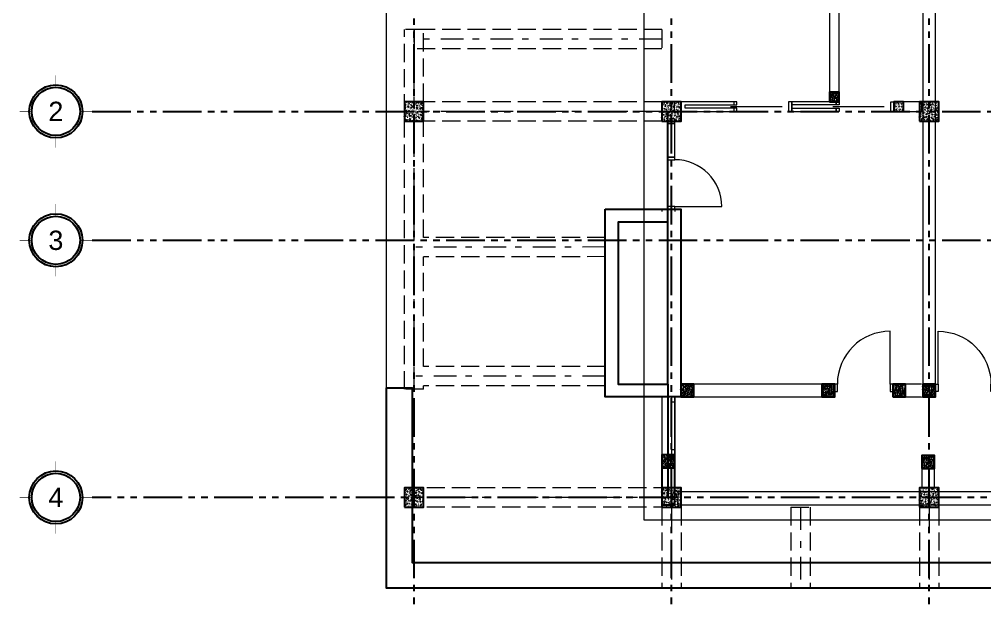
# Model space of a CAD drawing. Header units: metres. Extents: x -6.1 to 26.1, y -10.1 to 14.1.
# Drawn here: x -6.13 to 8.86, y -1.65 to 7.43 of the extents above; entities that cross this region are included whole.
import ezdxf
from ezdxf.enums import TextEntityAlignment as Align

# ---------------------------------------------------------------- set-up
doc = ezdxf.new("R2010")
doc.units = ezdxf.units.M
doc.header["$MEASUREMENT"] = 0
for name, pattern in [('Xref_Arq. PB$0$Línea Oculta', [0.391222, 0.282222, -0.109]), ('Xref_Arq. PB$0$Punto & Raya', [0.670278, 0.352778, -0.176389, 0, -0.141111]), ('Xref_Arq. PB$0$Wipeout_Contour', [1, 0, -1]), ('Xref_Ejes$0$ACAD_ISO05W100', [33, 24, -3, 0, -3, 0, -3])]:
    doc.linetypes.add(name, pattern=pattern)
for name, color, linetype in [('Xref_Arq. PB$0$Acotación - Terreno', 7, 'Continuous'), ('Xref_Arq. PB$0$Estructura - Forjados', 7, 'Continuous'), ('Xref_Arq. PB$0$Estructura - Muros', 7, 'Continuous'), ('Xref_Arq. PB$0$Estructura - Vigas y Pilares', 7, 'Continuous'), ('Xref_Arq. PB$0$Puertas ArchiCAD', 7, 'Continuous'), ('Xref_Arq. PB$0$Ventanas ArchiCAD', 7, 'Continuous'), ('Xref_Castillos PB$0$COLUM. PB', 140, 'Continuous'), ('Xref_Ejes$0$00-EJES', 1, 'Xref_Ejes$0$ACAD_ISO05W100'), ('Xref_Ejes$0$Globo Eje', 1, 'Continuous'), ('Xref_Ejes$0$Texto', 7, 'Continuous')]:
    doc.layers.add(name, color=color, linetype=linetype)
for name, color, linetype, lineweight in [('Xref_Arq. PB$0$Acotación - Terreno _Pluma_Nº__1', 7, 'Continuous', 13), ('Xref_Arq. PB$0$Estructura - Forjados_Pluma_Nº__1', 7, 'Continuous', 13), ('Xref_Arq. PB$0$Estructura - Muros_Pluma_Nº__1', 7, 'Continuous', 13), ('Xref_Arq. PB$0$Estructura - Vigas y Pilares_Pluma_Nº__20', 1, 'Continuous', 0), ('Xref_Arq. PB$0$Estructura - Vigas y Pilares_Pluma_Nº__28', 7, 'Continuous', 18), ('Xref_Arq. PB$0$Puertas ArchiCAD_Pluma_Nº__1', 7, 'Continuous', 13), ('Xref_Arq. PB$0$Puertas ArchiCAD_Pluma_Nº__23', 7, 'Continuous', 18), ('Xref_Arq. PB$0$Ventanas ArchiCAD_Pluma_Nº__1', 7, 'Continuous', 13), ('Xref_Arq. PB$0$Ventanas ArchiCAD_Pluma_Nº__23', 7, 'Continuous', 18)]:
    doc.layers.add(name, color=color, linetype=linetype, lineweight=lineweight)
for name, color, linetype, lineweight, true_color in [('Xref_Arq. PB$0$Acotación - Terreno _Pluma_Nº__3', 7, 'Continuous', 18, 0xff6600), ('Xref_Arq. PB$0$Estructura - Vigas y Pilares_Pluma_Nº__170', 7, 'Continuous', 13, 0x9f9f00), ('Xref_Arq. PB$0$Estructura - Vigas y Pilares_Pluma_Nº__69', 7, 'Continuous', 13, 0x6a6a6a), ('Xref_Arq. PB$0$Estructura - Vigas y Pilares_Pluma_Nº__90', 7, 'Continuous', 13, 0x6a6a6a), ('Xref_Arq. PB$0$Puertas ArchiCAD_Pluma_Nº__3', 7, 'Continuous', 18, 0xff6600), ('Xref_Arq. PB$0$Ventanas ArchiCAD_Pluma_Nº__3', 7, 'Continuous', 18, 0xff6600)]:
    doc.layers.add(name, color=color, linetype=linetype, lineweight=lineweight, true_color=true_color)
doc.styles.add('Xref_Ejes$0$Arial', font='arial.ttf')
pattern_1 = [(50, (-0.025, -0.025), (0.045546, -0.003985), [0.0047625, -0.0523875]), (355, (-0.025, -0.025), (-0.008811, 0.047764), [0.00381, -0.04191]), (100.451, (-0.021204, -0.02533), (0.036735, 0.043779), [0.0040475, -0.0445226]), (46.184, (-0.025, -0.0123), (0.06777, -0.01051), [0.007144, -0.078581]), (96.636, (-0.01935, -0.013176), (0.05935, 0.061857), [0.006071, -0.066784]), (351.184, (-0.025, -0.0123), (0.05935, 0.061857), [0.005715, -0.062865]), (21, (-0.01865, -0.015475), (0.0379036, -0.025566), [0.0047625, -0.0523875]), (326, (-0.01865, -0.015475), (0.01545, 0.046047), [0.00381, -0.04191]), (71.451, (-0.01549, -0.017606), (0.053354, 0.020481), [0.0040475, -0.0445225]), (37.5, (-0.025, -0.025), (0.0007722, 0.0211388), [0, -0.041402, 0, -0.042545, 0, -0.0420688]), (7.5, (-0.025, -0.025), (0.016705, 0.0250451), [0, -0.024257, 0, -0.0404495, 0, -0.0160337]), (327.5, (-0.03916, -0.025), (0.0338976, -0.0014322), [0, -0.015875, 0, -0.04953, 0, -0.0657225]), (317.5, (-0.04551, -0.025), (0.0370323, 0.0063566), [0, -0.0206375, 0, -0.032893, 0, -0.0466725])]

# ---------------------------------------------------------------- blocks, each defined once
blk = doc.blocks.new('*U183')
at = {"layer": 'Xref_Ejes$0$Globo Eje', "ltscale": 0.025, "const_width": 0.00938}
for points in [[(0, 0.5625), (0, 0.375)], [(-0.375, 0), (-0.5625, 0)], [(0.5625, 0), (0.375, 0)], [(0, -0.375), (0, -0.5625)]]:
    blk.add_lwpolyline(points, dxfattribs=at)
at = {"layer": 'Xref_Ejes$0$Globo Eje', "ltscale": 0.025}
for radius in [0.4125, 0.375]:
    blk.add_circle((0, 0), radius, dxfattribs=at)
at = {"layer": 'Xref_Ejes$0$Texto', "color": 7, "ltscale": 0.025, "style": 'Xref_Ejes$0$Arial'}
blk.add_attdef('EJE', text='', height=0.3, dxfattribs=at).set_placement((0, 0), align=Align.MIDDLE_CENTER)
blk = doc.blocks.new('Xref_Ejes')
at = {"layer": 'Xref_Ejes$0$00-EJES', "ltscale": 0.025}
for p, q in [((0, -8.957), (0, 12.987)), ((4, -8.957), (4, 12.987)), ((8, -8.957), (8, 12.987)), ((-5, 6), (24.997, 6)), ((-5, 3.996), (24.997, 3.996)), ((24.997, 0), (-5, 0))]:
    blk.add_line(p, q, dxfattribs=at)
for p, values in [((-5.562, 6), {'EJE': '2'}), ((-5.562, 3.996), {'EJE': '3'}), ((-5.562, 0), {'EJE': '4'})]:
    blk.add_blockref('*U183', p, dxfattribs=at).add_auto_attribs(values)
blk = doc.blocks.new('Xref_Arq. PB$0$Forjado_1', base_point=(9.61, 18.274))
at = {"layer": 'Xref_Arq. PB$0$Estructura - Forjados_Pluma_Nº__1', "linetype": 'Continuous', "flags": 128}
blk.add_lwpolyline([(9.61, 18.274), (9.61, 8.661), (-7.082, 8.661), (-7.082, 18.274)], close=True, dxfattribs=at)
blk = doc.blocks.new('Xref_Arq. PB$0$Forjado_2', base_point=(-11.08, 18.515))
at = {"layer": 'Xref_Arq. PB$0$Estructura - Forjados_Pluma_Nº__1', "linetype": 'Continuous', "flags": 128}
blk.add_lwpolyline([(-11.08, 18.515), (10.736, 18.515), (10.751, 7.604), (-11.08, 7.604)], close=True, dxfattribs=at)
blk = doc.blocks.new('Xref_Arq. PB$0$Ventana 17')
at = {"layer": 'Xref_Arq. PB$0$Ventanas ArchiCAD_Pluma_Nº__1', "linetype": 'Continuous'}
for p, q in [((-0.45, -0.05), (-0.45, 0)), ((0.45, -0.05), (0.45, 0))]:
    blk.add_line(p, q, dxfattribs=at)
at = {"layer": 'Xref_Arq. PB$0$Ventanas ArchiCAD_Pluma_Nº__23', "linetype": 'Continuous'}
for p, q in [((-0.45, 0), (-0.375, 0)), ((-0.375, 0), (-0.375, -0.05)), ((0.375, -0.05), (0.375, 0)), ((0.375, 0), (0.45, 0)), ((-0.375, -0.05), (-0.45, -0.05)), ((0.45, -0.05), (0.375, -0.05))]:
    blk.add_line(p, q, dxfattribs=at)
at = {"layer": 'Xref_Arq. PB$0$Ventanas ArchiCAD_Pluma_Nº__3', "linetype": 'Continuous'}
for p, q in [((-0.45, 0.15), (0.45, 0.15)), ((-0.375, 0), (0.375, 0)), ((-0.45, -0.05), (0.45, -0.05)), ((0.375, -0.05), (-0.375, -0.05))]:
    blk.add_line(p, q, dxfattribs=at)
blk = doc.blocks.new('Xref_Arq. PB$0$Puerta con Tarja Lado 2 17')
at = {"layer": 'Xref_Arq. PB$0$Puertas ArchiCAD_Pluma_Nº__1', "linetype": 'Continuous'}
for p, q in [((-0.685, 0), (-0.722, 0)), ((-0.685, 0), (-0.685, -0.115)), ((0.685, 0), (0.685, -0.115)), ((0.685, 0), (0.722, 0)), ((-0.685, -0.115), (-0.685, -0.2)), ((0.685, -0.115), (0.685, -0.2)), ((-0.685, -0.2), (-0.722, -0.2)), ((0.685, -0.2), (0.722, -0.2))]:
    blk.add_line(p, q, dxfattribs=at)
at = {"layer": 'Xref_Arq. PB$0$Puertas ArchiCAD_Pluma_Nº__23', "linetype": 'Continuous'}
for p, q in [((-0.645, 0), (-0.685, 0)), ((-0.685, 0), (-0.685, -0.115)), ((-0.125, 0), (-0.645, 0)), ((-0.645, 0), (-0.645, -0.115)), ((-0.645, -0.115), (-0.645, 0)), ((-0.125, -0.115), (-0.125, 0)), ((-0.085, 0), (-0.125, 0)), ((-0.125, 0), (-0.125, -0.115)), ((-0.085, -0.115), (-0.085, 0)), ((0.685, 0), (0.645, 0)), ((0.645, 0), (0.645, -0.115)), ((0.685, -0.115), (0.685, 0)), ((-0.685, -0.115), (-0.645, -0.115)), ((-0.645, -0.115), (-0.125, -0.115)), ((-0.125, -0.115), (-0.085, -0.115)), ((0.645, -0.115), (0.685, -0.115))]:
    blk.add_line(p, q, dxfattribs=at)
at = {"layer": 'Xref_Arq. PB$0$Puertas ArchiCAD_Pluma_Nº__3', "linetype": 'Continuous'}
blk.add_line((0.645, 0), (0.645, 0.73), dxfattribs=at)
blk.add_arc((0.645, 0), 0.73, 90, 180, dxfattribs=at)
blk = doc.blocks.new('Xref_Arq. PB$0$Muro_5', base_point=(-6.605, 8.901))
at = {"layer": 'Xref_Arq. PB$0$Estructura - Muros_Pluma_Nº__1', "linetype": 'Continuous'}
for p, q in [((-6.805, 14.863), (-6.805, 14.9)), ((-6.72, 14.863), (-6.805, 14.863)), ((-6.605, 14.863), (-6.72, 14.863)), ((-6.605, 14.863), (-6.605, 14.9)), ((-6.805, 13.493), (-6.805, 13.456)), ((-6.72, 13.493), (-6.805, 13.493)), ((-6.605, 13.493), (-6.72, 13.493)), ((-6.605, 13.493), (-6.605, 13.456)), ((-6.655, 10.576), (-6.805, 10.576)), ((-6.605, 10.576), (-6.655, 10.576)), ((-6.655, 9.676), (-6.805, 9.676)), ((-6.605, 9.676), (-6.655, 9.676))]:
    blk.add_line(p, q, dxfattribs=at)
at = {"layer": 'Xref_Arq. PB$0$Estructura - Muros_Pluma_Nº__1', "linetype": 'Continuous', "flags": 128}
blk.add_lwpolyline([(-6.805, 8.901), (-6.605, 8.901)], dxfattribs=at)
at = {"layer": 'Xref_Arq. PB$0$Puertas ArchiCAD', "linetype": 'Continuous', "rotation": 269.9995986251637}
blk.add_blockref('Xref_Arq. PB$0$Puerta con Tarja Lado 2 17', (-6.605, 14.178), dxfattribs=at)
at = {"layer": 'Xref_Arq. PB$0$Ventanas ArchiCAD', "color": 251, "linetype": 'Continuous', "lineweight": 13, "true_color": 0x6a6a6a, "xscale": -0.9999999999999999, "rotation": 89.99959862516374}
blk.add_blockref('Xref_Arq. PB$0$Ventana 17', (-6.655, 10.126), dxfattribs=at)
blk = doc.blocks.new('Xref_Arq. PB$0$Muro_6', base_point=(-6.56, 8.901))
at = {"color": 254, "linetype": 'Xref_Arq. PB$0$Wipeout_Contour', "lineweight": 0, "ltscale": 50.031113}
blk.add_wipeout([(-0.947, 9.101), (-6.56, 9.101), (-6.56, 8.901), (-0.947, 8.901), (-0.947, 9.051)], dxfattribs=at).dxf.layer = 'Xref_Arq. PB$0$Estructura - Muros'
at = {"layer": 'Xref_Arq. PB$0$Estructura - Muros_Pluma_Nº__1', "linetype": 'Continuous', "flags": 128}
for points in [[(-0.947, 9.101), (-6.56, 9.101)], [(-6.56, 9.101), (-6.56, 8.901)], [(-6.56, 8.901), (-0.947, 8.901)]]:
    blk.add_lwpolyline(points, dxfattribs=at)
blk = doc.blocks.new('Xref_Arq. PB$0$Puerta 17')
at = {"layer": 'Xref_Arq. PB$0$Puertas ArchiCAD_Pluma_Nº__1', "linetype": 'Continuous'}
for p, q in [((-0.45, 0), (-0.487, 0)), ((-0.45, 0), (-0.45, -0.115)), ((0.45, 0), (0.45, -0.115)), ((0.45, 0), (0.487, 0)), ((-0.45, -0.115), (-0.45, -0.2)), ((0.45, -0.115), (0.45, -0.2)), ((-0.45, -0.2), (-0.487, -0.2)), ((0.45, -0.2), (0.487, -0.2))]:
    blk.add_line(p, q, dxfattribs=at)
at = {"layer": 'Xref_Arq. PB$0$Puertas ArchiCAD_Pluma_Nº__23', "linetype": 'Continuous'}
for p, q in [((-0.41, 0), (-0.45, 0)), ((-0.45, 0), (-0.45, -0.115)), ((-0.41, -0.115), (-0.41, 0)), ((0.45, 0), (0.41, 0)), ((0.41, 0), (0.41, -0.115)), ((0.45, -0.115), (0.45, 0)), ((-0.45, -0.115), (-0.41, -0.115)), ((0.41, -0.115), (0.45, -0.115))]:
    blk.add_line(p, q, dxfattribs=at)
at = {"layer": 'Xref_Arq. PB$0$Puertas ArchiCAD_Pluma_Nº__3', "linetype": 'Continuous'}
blk.add_line((0.41, 0), (0.41, 0.82), dxfattribs=at)
blk.add_arc((0.41, 0), 0.82, 90, 180, dxfattribs=at)
blk = doc.blocks.new('Xref_Arq. PB$0$Muro_19', base_point=(-6.511, 10.576))
at = {"color": 254, "linetype": 'Xref_Arq. PB$0$Wipeout_Contour', "lineweight": 0, "ltscale": 59.592218}
blk.add_wipeout([(-4.135, 10.776), (-6.511, 10.776), (-6.511, 10.576), (-4.135, 10.576), (-4.135, 10.661)], dxfattribs=at).dxf.layer = 'Xref_Arq. PB$0$Estructura - Muros'
at = {"color": 254, "linetype": 'Xref_Arq. PB$0$Wipeout_Contour', "lineweight": 0, "ltscale": 55.365533}
blk.add_wipeout([(-3.22, 10.576), (-2.755, 10.576), (-2.755, 10.776), (-3.22, 10.776), (-3.22, 10.661)], dxfattribs=at).dxf.layer = 'Xref_Arq. PB$0$Estructura - Muros'
at = {"color": 254, "linetype": 'Xref_Arq. PB$0$Wipeout_Contour', "lineweight": 0, "ltscale": 66.56985}
blk.add_wipeout([(-1.672, 10.576), (4.352, 10.576), (4.352, 10.661), (4.352, 10.776), (-1.672, 10.776), (-1.672, 10.661)], dxfattribs=at).dxf.layer = 'Xref_Arq. PB$0$Estructura - Muros'
at = {"color": 254, "linetype": 'Xref_Arq. PB$0$Wipeout_Contour', "lineweight": 0, "ltscale": 72.299624}
blk.add_wipeout([(5.252, 10.576), (6.015, 10.576), (6.015, 10.661), (6.015, 10.776), (5.252, 10.776), (5.252, 10.661)], dxfattribs=at).dxf.layer = 'Xref_Arq. PB$0$Estructura - Muros'
at = {"color": 254, "linetype": 'Xref_Arq. PB$0$Wipeout_Contour', "lineweight": 0, "ltscale": 65.093512}
blk.add_wipeout([(6.915, 10.576), (8.045, 10.576), (8.045, 10.776), (6.915, 10.776), (6.915, 10.661)], dxfattribs=at).dxf.layer = 'Xref_Arq. PB$0$Estructura - Muros'
at = {"layer": 'Xref_Arq. PB$0$Estructura - Muros_Pluma_Nº__1', "linetype": 'Continuous'}
for p, q in [((-4.135, 10.776), (-4.172, 10.776)), ((-3.22, 10.776), (-3.183, 10.776)), ((-1.672, 10.776), (-1.635, 10.776)), ((4.352, 10.776), (4.315, 10.776)), ((4.352, 10.776), (4.352, 10.661)), ((4.352, 10.661), (4.352, 10.576)), ((5.252, 10.776), (5.289, 10.776)), ((5.252, 10.776), (5.252, 10.661)), ((5.252, 10.661), (5.252, 10.576)), ((6.015, 10.776), (5.978, 10.776)), ((6.015, 10.776), (6.015, 10.661)), ((6.015, 10.661), (6.015, 10.576)), ((6.915, 10.776), (6.952, 10.776)), ((6.915, 10.776), (6.915, 10.661)), ((6.915, 10.661), (6.915, 10.576)), ((-4.135, 10.576), (-4.172, 10.576)), ((-3.22, 10.576), (-3.183, 10.576)), ((-1.672, 10.576), (-1.635, 10.576)), ((4.352, 10.576), (4.315, 10.576)), ((5.252, 10.576), (5.289, 10.576)), ((6.015, 10.576), (5.978, 10.576)), ((6.915, 10.576), (6.952, 10.576))]:
    blk.add_line(p, q, dxfattribs=at)
at = {"layer": 'Xref_Arq. PB$0$Estructura - Muros_Pluma_Nº__1', "linetype": 'Continuous', "flags": 128}
for points in [[(-4.135, 10.776), (-6.511, 10.776)], [(-2.755, 10.776), (-3.22, 10.776)], [(1.252, 10.776), (-1.672, 10.776)], [(4.352, 10.776), (1.452, 10.776)], [(6.015, 10.776), (5.452, 10.776)], [(8.045, 10.776), (6.915, 10.776)], [(8.045, 10.576), (8.045, 10.776)], [(-6.511, 10.576), (-4.135, 10.576)], [(-3.22, 10.576), (-2.755, 10.576)], [(-1.655, 10.576), (4.352, 10.576)], [(5.252, 10.576), (6.015, 10.576)], [(6.915, 10.576), (8.045, 10.576)]]:
    blk.add_lwpolyline(points, dxfattribs=at)
at = {"layer": 'Xref_Arq. PB$0$Puertas ArchiCAD', "linetype": 'Continuous'}
for p in [(-3.67, 10.776), (4.802, 10.776)]:
    blk.add_blockref('Xref_Arq. PB$0$Puerta 17', p, dxfattribs=at)
at = {"layer": 'Xref_Arq. PB$0$Puertas ArchiCAD', "linetype": 'Continuous', "xscale": -1}
for p in [(-2.105, 10.776), (6.465, 10.776)]:
    blk.add_blockref('Xref_Arq. PB$0$Puerta 17', p, dxfattribs=at)
blk = doc.blocks.new('Xref_Arq. PB$0$Muro_20', base_point=(-2.77, 17.922))
at = {"color": 254, "linetype": 'Xref_Arq. PB$0$Wipeout_Contour', "lineweight": 0, "ltscale": 58.19493}
blk.add_wipeout([(-2.77, 17.922), (-2.77, 10.576), (-2.57, 10.576), (-2.57, 17.922)], dxfattribs=at).dxf.layer = 'Xref_Arq. PB$0$Estructura - Muros'
at = {"color": 254, "linetype": 'Xref_Arq. PB$0$Wipeout_Contour', "lineweight": 0, "ltscale": 39.210904}
blk.add_wipeout([(-2.77, 9.162), (-2.57, 9.162), (-2.57, 9.665), (-2.77, 9.665)], dxfattribs=at).dxf.layer = 'Xref_Arq. PB$0$Estructura - Muros'
at = {"layer": 'Xref_Arq. PB$0$Estructura - Muros_Pluma_Nº__1', "linetype": 'Continuous'}
for p, q in [((-2.555, 10.576), (-2.755, 10.576)), ((-2.57, 9.665), (-2.77, 9.665))]:
    blk.add_line(p, q, dxfattribs=at)
at = {"layer": 'Xref_Arq. PB$0$Estructura - Muros_Pluma_Nº__1', "linetype": 'Continuous', "flags": 128}
for points in [[(-2.755, 17.922), (-2.755, 15.162)], [(-2.555, 15.162), (-2.555, 17.922)], [(-2.755, 15.162), (-2.755, 10.576)], [(-2.555, 10.576), (-2.555, 15.162)], [(-2.77, 9.665), (-2.77, 9.162)], [(-2.57, 9.162), (-2.57, 9.665)], [(-2.77, 9.162), (-2.57, 9.162)]]:
    blk.add_lwpolyline(points, dxfattribs=at)
blk = doc.blocks.new('Xref_Arq. PB$0$Puerta Corredera Empotrada 17')
at = {"layer": 'Xref_Arq. PB$0$Puertas ArchiCAD_Pluma_Nº__1', "linetype": 'Continuous'}
for p, q in [((-0.45, -0.15), (-0.45, 0)), ((0.45, -0.05), (0.45, 0)), ((0.45, -0.15), (0.45, -0.1))]:
    blk.add_line(p, q, dxfattribs=at)
at = {"layer": 'Xref_Arq. PB$0$Puertas ArchiCAD_Pluma_Nº__23', "linetype": 'Continuous'}
for p, q in [((-0.4, 0), (-0.45, 0)), ((-0.45, 0), (-0.45, -0.15)), ((-0.4, -0.15), (-0.4, 0)), ((0.45, 0), (0.4, 0)), ((0.4, 0), (0.4, -0.05)), ((0.45, -0.05), (0.45, 0)), ((0.4, -0.05), (0.45, -0.05)), ((0.45, -0.1), (0.4, -0.1)), ((0.4, -0.1), (0.4, -0.15)), ((0.45, -0.15), (0.45, -0.1)), ((-0.45, -0.15), (-0.4, -0.15)), ((0.4, -0.15), (0.45, -0.15))]:
    blk.add_line(p, q, dxfattribs=at)
at = {"layer": 'Xref_Arq. PB$0$Puertas ArchiCAD_Pluma_Nº__3', "linetype": 'Continuous'}
blk.add_line((0.5, -0.075), (-0.3, -0.075), dxfattribs=at)
blk = doc.blocks.new('Xref_Arq. PB$0$Puerta Corredera Empotrada 17_2')
at = {"layer": 'Xref_Arq. PB$0$Puertas ArchiCAD_Pluma_Nº__1', "linetype": 'Continuous'}
for p, q in [((-0.45, 0), (-0.45, -0.15)), ((0.45, 0), (0.45, -0.05)), ((0.45, -0.1), (0.45, -0.15))]:
    blk.add_line(p, q, dxfattribs=at)
at = {"layer": 'Xref_Arq. PB$0$Puertas ArchiCAD_Pluma_Nº__23', "linetype": 'Continuous'}
for p, q in [((-0.4, 0), (-0.45, 0)), ((-0.45, 0), (-0.45, -0.15)), ((-0.4, -0.15), (-0.4, 0)), ((0.45, 0), (0.4, 0)), ((0.4, 0), (0.4, -0.05)), ((0.45, -0.05), (0.45, 0)), ((0.4, -0.05), (0.45, -0.05)), ((0.45, -0.1), (0.4, -0.1)), ((0.4, -0.1), (0.4, -0.15)), ((0.45, -0.15), (0.45, -0.1)), ((-0.45, -0.15), (-0.4, -0.15)), ((0.4, -0.15), (0.45, -0.15))]:
    blk.add_line(p, q, dxfattribs=at)
at = {"layer": 'Xref_Arq. PB$0$Puertas ArchiCAD_Pluma_Nº__3', "linetype": 'Continuous'}
blk.add_line((0.5, -0.075), (-0.3, -0.075), dxfattribs=at)
blk = doc.blocks.new('Xref_Arq. PB$0$Muro_29', base_point=(-2.77, 15.163))
at = {"color": 254, "linetype": 'Xref_Arq. PB$0$Wipeout_Contour', "lineweight": 0, "ltscale": 130.470482}
blk.add_wipeout([(-6.616, 15.163), (-6.616, 15.013), (-5.689, 15.013), (-5.689, 15.063), (-6.444, 15.063), (-6.444, 15.113), (-5.689, 15.113), (-5.689, 15.163)], dxfattribs=at).dxf.layer = 'Xref_Arq. PB$0$Acotación - Terreno'
at = {"color": 254, "linetype": 'Xref_Arq. PB$0$Wipeout_Contour', "lineweight": 0, "ltscale": 61.568472}
blk.add_wipeout([(-3.201, 15.163), (-3.201, 15.013), (-2.77, 15.013), (-2.77, 15.163)], dxfattribs=at).dxf.layer = 'Xref_Arq. PB$0$Acotación - Terreno'
at = {"color": 254, "linetype": 'Xref_Arq. PB$0$Wipeout_Contour', "lineweight": 0, "ltscale": 62.784777}
blk.add_wipeout([(-4.789, 15.063), (-4.789, 15.013), (-4.101, 15.013), (-4.101, 15.063)], dxfattribs=at).dxf.layer = 'Xref_Arq. PB$0$Acotación - Terreno'
at = {"layer": 'Xref_Arq. PB$0$Acotación - Terreno _Pluma_Nº__1', "linetype": 'Continuous'}
for p, q in [((-5.689, 15.163), (-5.689, 15.113)), ((-3.201, 15.163), (-3.201, 15.013)), ((-5.689, 15.063), (-5.689, 15.013))]:
    blk.add_line(p, q, dxfattribs=at)
at = {"layer": 'Xref_Arq. PB$0$Acotación - Terreno _Pluma_Nº__1', "linetype": 'Continuous', "flags": 128}
for points in [[(-5.689, 15.163), (-6.616, 15.163)], [(-6.616, 15.163), (-6.616, 15.013)], [(-2.77, 15.163), (-3.201, 15.163)], [(-2.77, 15.013), (-2.77, 15.163)], [(-6.616, 15.013), (-5.689, 15.013)], [(-4.789, 15.013), (-4.101, 15.013)], [(-3.201, 15.013), (-2.77, 15.013)]]:
    blk.add_lwpolyline(points, dxfattribs=at)
at = {"layer": 'Xref_Arq. PB$0$Acotación - Terreno _Pluma_Nº__3', "linetype": 'Continuous'}
for p, q in [((-6.444, 15.113), (-5.689, 15.113)), ((-6.444, 15.063), (-6.444, 15.113)), ((-5.689, 15.063), (-6.444, 15.063))]:
    blk.add_line(p, q, dxfattribs=at)
at = {"color": 254, "linetype": 'Xref_Arq. PB$0$Wipeout_Contour', "lineweight": 0, "ltscale": 63.168053}
blk.add_wipeout([(-4.789, 15.163), (-4.789, 15.113), (-4.101, 15.113), (-4.101, 15.163)], dxfattribs=at).dxf.layer = 'Xref_Arq. PB$0$Acotación - Terreno'
at = {"layer": 'Xref_Arq. PB$0$Acotación - Terreno _Pluma_Nº__1', "linetype": 'Continuous'}
for p, q in [((-4.789, 15.163), (-4.789, 15.113)), ((-4.101, 15.163), (-4.101, 15.113)), ((-4.789, 15.063), (-4.789, 15.013)), ((-4.101, 15.063), (-4.101, 15.013))]:
    blk.add_line(p, q, dxfattribs=at)
at = {"layer": 'Xref_Arq. PB$0$Acotación - Terreno _Pluma_Nº__1', "linetype": 'Continuous', "flags": 128}
blk.add_lwpolyline([(-4.203, 15.163), (-4.789, 15.163)], dxfattribs=at)
at = {"layer": 'Xref_Arq. PB$0$Acotación - Terreno _Pluma_Nº__3', "linetype": 'Continuous'}
for p, q in [((-4.101, 15.113), (-4.789, 15.113)), ((-4.789, 15.063), (-4.101, 15.063))]:
    blk.add_line(p, q, dxfattribs=at)
at = {"layer": 'Xref_Arq. PB$0$Puertas ArchiCAD', "linetype": 'Continuous', "rotation": 179.9963928529056}
blk.add_blockref('Xref_Arq. PB$0$Puerta Corredera Empotrada 17', (-5.239, 15.013), dxfattribs=at)
at = {"layer": 'Xref_Arq. PB$0$Puertas ArchiCAD', "linetype": 'Continuous', "xscale": -1, "rotation": 359.9963928529057}
blk.add_blockref('Xref_Arq. PB$0$Puerta Corredera Empotrada 17_2', (-3.651, 15.163), dxfattribs=at)
blk = doc.blocks.new('Xref_Arq. PB$0$Muro_30', base_point=(-4.203, 17.922))
at = {"color": 254, "linetype": 'Xref_Arq. PB$0$Wipeout_Contour', "lineweight": 0, "ltscale": 68.28364}
blk.add_wipeout([(-4.203, 17.922), (-4.203, 15.163), (-4.053, 15.163), (-4.053, 17.922)], dxfattribs=at).dxf.layer = 'Xref_Arq. PB$0$Estructura - Muros'
at = {"layer": 'Xref_Arq. PB$0$Estructura - Muros_Pluma_Nº__1', "linetype": 'Continuous', "flags": 128}
for points in [[(-4.203, 17.922), (-4.203, 15.163)], [(-4.053, 15.163), (-4.053, 17.922)]]:
    blk.add_lwpolyline(points, dxfattribs=at)
blk = doc.blocks.new('Xref_Arq. PB$0$Pilar_1', base_point=(-10.655, 15.014))
at = {"color": 254, "linetype": 'Xref_Arq. PB$0$Wipeout_Contour', "lineweight": 0, "ltscale": 73.68612}
blk.add_wipeout([(-10.505, 15.164), (-10.805, 15.164), (-10.805, 14.864), (-10.505, 14.864)], dxfattribs=at).dxf.layer = 'Xref_Arq. PB$0$Estructura - Vigas y Pilares'
at = {"layer": 'Xref_Arq. PB$0$Estructura - Vigas y Pilares_Pluma_Nº__170', "linetype": 'Continuous'}
h = blk.add_hatch(dxfattribs=at)
h.set_pattern_fill('HORMIGÓN_ARMADO', color=256, style=0, pattern_type=2)
h.set_pattern_definition([(0, (0, 0), (0, 0.623538), [0.06, -0.3]), (0, (0.18, 0.3118), (0, 0.623538), [0.06, -0.3]), (60, (0, 0), (-0.54, 0.31177), [0.06, -0.3]), (60, (0.36, 0), (-0.54, 0.31177), [0.06, -0.3]), (120, (0.06, 0), (0.54, 0.31177), [0.06, -0.3]), (120, (0.42, 0), (0.54, 0.31177), [0.06, -0.3]), (0, (0, 0.06), (0, 0.12), [0, -0.12, 0, -0.18]), (45, (0.06, 0.06), (-0.0848528, 0.0848528), [0, -0.09, 0, -0.15])])
h.paths.add_polyline_path([(-10.505, 15.164), (-10.805, 15.164), (-10.805, 14.864), (-10.505, 14.864)])
at = {"layer": 'Xref_Arq. PB$0$Estructura - Vigas y Pilares_Pluma_Nº__20', "linetype": 'Continuous'}
for p, q in [((-10.655, 15.094), (-10.655, 15.244)), ((-10.735, 15.014), (-10.885, 15.014)), ((-10.575, 15.014), (-10.425, 15.014)), ((-10.655, 14.934), (-10.655, 14.784))]:
    blk.add_line(p, q, dxfattribs=at)
at = {"layer": 'Xref_Arq. PB$0$Estructura - Vigas y Pilares_Pluma_Nº__28', "linetype": 'Continuous'}
for p, q in [((-10.505, 15.164), (-10.805, 15.164)), ((-10.805, 15.164), (-10.805, 14.864)), ((-10.505, 14.864), (-10.505, 15.164)), ((-10.805, 14.864), (-10.505, 14.864))]:
    blk.add_line(p, q, dxfattribs=at)
blk = doc.blocks.new('Xref_Arq. PB$0$Viga_1', base_point=(-6.655, 9.012))
at = {"layer": 'Xref_Arq. PB$0$Estructura - Vigas y Pilares_Pluma_Nº__69', "linetype": 'Xref_Arq. PB$0$Punto & Raya'}
blk.add_line((-6.655, 9.012), (-10.655, 9.014), dxfattribs=at)
at = {"layer": 'Xref_Arq. PB$0$Estructura - Vigas y Pilares_Pluma_Nº__90', "linetype": 'Xref_Arq. PB$0$Línea Oculta'}
for p, q in [((-6.655, 9.162), (-10.655, 9.164)), ((-10.655, 9.164), (-10.655, 8.864)), ((-6.655, 9.162), (-6.655, 8.862)), ((-6.655, 8.862), (-10.655, 8.864))]:
    blk.add_line(p, q, dxfattribs=at)
blk = doc.blocks.new('Xref_Arq. PB$0$Viga_2', base_point=(-7.685, 10.897))
at = {"layer": 'Xref_Arq. PB$0$Estructura - Vigas y Pilares_Pluma_Nº__69', "linetype": 'Xref_Arq. PB$0$Punto & Raya'}
blk.add_line((-7.685, 10.897), (-10.655, 10.897), dxfattribs=at)
at = {"layer": 'Xref_Arq. PB$0$Estructura - Vigas y Pilares_Pluma_Nº__90', "linetype": 'Xref_Arq. PB$0$Línea Oculta'}
for p, q in [((-7.685, 11.047), (-10.505, 11.047)), ((-7.685, 10.747), (-10.505, 10.747))]:
    blk.add_line(p, q, dxfattribs=at)
blk = doc.blocks.new('Xref_Arq. PB$0$Viga_3', base_point=(-7.685, 12.906))
at = {"layer": 'Xref_Arq. PB$0$Estructura - Vigas y Pilares_Pluma_Nº__69', "linetype": 'Xref_Arq. PB$0$Punto & Raya'}
blk.add_line((-7.685, 12.906), (-10.655, 12.901), dxfattribs=at)
at = {"layer": 'Xref_Arq. PB$0$Estructura - Vigas y Pilares_Pluma_Nº__90', "linetype": 'Xref_Arq. PB$0$Línea Oculta'}
for p, q in [((-7.685, 13.056), (-10.505, 13.051)), ((-7.684, 12.756), (-10.505, 12.751))]:
    blk.add_line(p, q, dxfattribs=at)
blk = doc.blocks.new('Xref_Arq. PB$0$Viga_4', base_point=(-6.805, 15.013))
at = {"layer": 'Xref_Arq. PB$0$Estructura - Vigas y Pilares_Pluma_Nº__69', "linetype": 'Xref_Arq. PB$0$Punto & Raya'}
blk.add_line((-6.805, 15.013), (-10.655, 15.014), dxfattribs=at)
at = {"layer": 'Xref_Arq. PB$0$Estructura - Vigas y Pilares_Pluma_Nº__90', "linetype": 'Xref_Arq. PB$0$Línea Oculta'}
for p, q in [((-6.805, 15.163), (-10.505, 15.164)), ((-6.805, 14.863), (-10.505, 14.864))]:
    blk.add_line(p, q, dxfattribs=at)
blk = doc.blocks.new('Xref_Arq. PB$0$Viga_5', base_point=(-10.655, 10.695))
at = {"layer": 'Xref_Arq. PB$0$Estructura - Vigas y Pilares_Pluma_Nº__69', "linetype": 'Xref_Arq. PB$0$Punto & Raya'}
blk.add_line((-10.655, 10.695), (-10.655, 16.287), dxfattribs=at)
at = {"layer": 'Xref_Arq. PB$0$Estructura - Vigas y Pilares_Pluma_Nº__90', "linetype": 'Xref_Arq. PB$0$Línea Oculta'}
for p, q in [((-10.505, 16.287), (-10.805, 16.287)), ((-10.805, 10.695), (-10.805, 16.287)), ((-10.505, 15.164), (-10.505, 16.287)), ((-10.505, 13.051), (-10.505, 14.864)), ((-10.505, 11.047), (-10.505, 12.751)), ((-10.505, 10.695), (-10.805, 10.695)), ((-10.505, 10.695), (-10.505, 10.747))]:
    blk.add_line(p, q, dxfattribs=at)
blk = doc.blocks.new('Xref_Arq. PB$0$Viga_6', base_point=(-6.655, 8.862))
at = {"layer": 'Xref_Arq. PB$0$Estructura - Vigas y Pilares_Pluma_Nº__69', "linetype": 'Xref_Arq. PB$0$Punto & Raya'}
blk.add_line((-6.655, 8.862), (-6.656, 7.606), dxfattribs=at)
at = {"layer": 'Xref_Arq. PB$0$Estructura - Vigas y Pilares_Pluma_Nº__90', "linetype": 'Xref_Arq. PB$0$Línea Oculta'}
for p, q in [((-6.805, 8.862), (-6.806, 7.606)), ((-6.805, 8.862), (-6.505, 8.862)), ((-6.505, 8.862), (-6.506, 7.605)), ((-6.806, 7.606), (-6.506, 7.605))]:
    blk.add_line(p, q, dxfattribs=at)
blk = doc.blocks.new('Xref_Arq. PB$0$Viga_7', base_point=(-4.655, 8.862))
at = {"layer": 'Xref_Arq. PB$0$Estructura - Vigas y Pilares_Pluma_Nº__69', "linetype": 'Xref_Arq. PB$0$Punto & Raya'}
blk.add_line((-4.655, 8.862), (-4.655, 7.604), dxfattribs=at)
at = {"layer": 'Xref_Arq. PB$0$Estructura - Vigas y Pilares_Pluma_Nº__90', "linetype": 'Xref_Arq. PB$0$Línea Oculta'}
for p, q in [((-4.805, 8.862), (-4.805, 7.604)), ((-4.805, 8.862), (-4.505, 8.862)), ((-4.505, 8.862), (-4.505, 7.604)), ((-4.805, 7.604), (-4.505, 7.604))]:
    blk.add_line(p, q, dxfattribs=at)
blk = doc.blocks.new('Xref_Arq. PB$0$Viga_8', base_point=(-2.653, 8.862))
at = {"layer": 'Xref_Arq. PB$0$Estructura - Vigas y Pilares_Pluma_Nº__69', "linetype": 'Xref_Arq. PB$0$Punto & Raya'}
blk.add_line((-2.653, 8.862), (-2.655, 7.604), dxfattribs=at)
at = {"layer": 'Xref_Arq. PB$0$Estructura - Vigas y Pilares_Pluma_Nº__90', "linetype": 'Xref_Arq. PB$0$Línea Oculta'}
for p, q in [((-2.803, 8.862), (-2.805, 7.604)), ((-2.803, 8.862), (-2.503, 8.862)), ((-2.503, 8.862), (-2.505, 7.604)), ((-2.805, 7.604), (-2.505, 7.604))]:
    blk.add_line(p, q, dxfattribs=at)
blk = doc.blocks.new('Xref_Arq. PB$0$Viga_15', base_point=(-6.805, 15.013))
at = {"layer": 'Xref_Arq. PB$0$Estructura - Vigas y Pilares_Pluma_Nº__69', "linetype": 'Xref_Arq. PB$0$Punto & Raya'}
blk.add_line((-6.805, 15.013), (-10.655, 15.014), dxfattribs=at)
at = {"layer": 'Xref_Arq. PB$0$Estructura - Vigas y Pilares_Pluma_Nº__90', "linetype": 'Xref_Arq. PB$0$Línea Oculta'}
for p, q in [((-6.805, 15.163), (-10.505, 15.164)), ((-6.805, 14.863), (-10.505, 14.864))]:
    blk.add_line(p, q, dxfattribs=at)
blk = doc.blocks.new('Xref_Arq. PB$0$Viga_16', base_point=(-7.685, 12.906))
at = {"layer": 'Xref_Arq. PB$0$Estructura - Vigas y Pilares_Pluma_Nº__69', "linetype": 'Xref_Arq. PB$0$Punto & Raya'}
blk.add_line((-7.685, 12.906), (-10.655, 12.901), dxfattribs=at)
at = {"layer": 'Xref_Arq. PB$0$Estructura - Vigas y Pilares_Pluma_Nº__90', "linetype": 'Xref_Arq. PB$0$Línea Oculta'}
for p, q in [((-7.685, 13.056), (-10.505, 13.051)), ((-7.684, 12.756), (-10.505, 12.751))]:
    blk.add_line(p, q, dxfattribs=at)
blk = doc.blocks.new('Xref_Arq. PB$0$Viga_17', base_point=(-7.685, 10.897))
at = {"layer": 'Xref_Arq. PB$0$Estructura - Vigas y Pilares_Pluma_Nº__69', "linetype": 'Xref_Arq. PB$0$Punto & Raya'}
blk.add_line((-7.685, 10.897), (-10.655, 10.897), dxfattribs=at)
at = {"layer": 'Xref_Arq. PB$0$Estructura - Vigas y Pilares_Pluma_Nº__90', "linetype": 'Xref_Arq. PB$0$Línea Oculta'}
for p, q in [((-7.685, 11.047), (-10.505, 11.047)), ((-7.685, 10.747), (-10.505, 10.747))]:
    blk.add_line(p, q, dxfattribs=at)
blk = doc.blocks.new('Xref_Arq. PB$0$Viga_18', base_point=(-6.805, 16.134))
at = {"layer": 'Xref_Arq. PB$0$Estructura - Vigas y Pilares_Pluma_Nº__69', "linetype": 'Xref_Arq. PB$0$Punto & Raya'}
blk.add_line((-6.805, 16.134), (-10.655, 16.134), dxfattribs=at)
at = {"layer": 'Xref_Arq. PB$0$Estructura - Vigas y Pilares_Pluma_Nº__90', "linetype": 'Xref_Arq. PB$0$Línea Oculta'}
for p, q in [((-6.805, 16.284), (-10.655, 16.284)), ((-10.655, 16.284), (-10.655, 15.984)), ((-6.805, 16.284), (-6.805, 15.984)), ((-6.805, 15.984), (-10.655, 15.984))]:
    blk.add_line(p, q, dxfattribs=at)
blk = doc.blocks.new('Xref_Arq. PB')
blk.add_lwpolyline([(3.944, 4.279), (3.17, 4.279), (3.17, 1.762), (3.943, 1.762), (3.944, 4.279)])
at = {"layer": 'Xref_Arq. PB$0$Estructura - Forjados', "linetype": 'Continuous'}
for name, p in [('Xref_Arq. PB$0$Forjado_2', (-0.426, 9.501)), ('Xref_Arq. PB$0$Forjado_1', (20.265, 9.26))]:
    blk.add_blockref(name, p, dxfattribs=at)
at = {"layer": 'Xref_Arq. PB$0$Estructura - Muros'}
blk.add_blockref('Xref_Arq. PB$0$Muro_5', (4.05, -0.113), dxfattribs=at)
at = {"layer": 'Xref_Arq. PB$0$Estructura - Vigas y Pilares', "color": 251, "lineweight": 13, "true_color": 0x6a6a6a}
for name, p in [('Xref_Arq. PB$0$Viga_18', (3.85, 7.12)), ('Xref_Arq. PB$0$Viga_3', (2.97, 3.892)), ('Xref_Arq. PB$0$Viga_16', (2.97, 3.892)), ('Xref_Arq. PB$0$Viga_2', (2.97, 1.883)), ('Xref_Arq. PB$0$Viga_17', (2.97, 1.883)), ('Xref_Arq. PB$0$Viga_1', (4, -0.002))]:
    blk.add_blockref(name, p, dxfattribs=at)
at = {"layer": 'Xref_Arq. PB$0$Estructura - Muros'}
for name, p in [('Xref_Arq. PB$0$Muro_19', (4.144, 1.562)), ('Xref_Arq. PB$0$Muro_6', (4.095, -0.113))]:
    blk.add_blockref(name, p, dxfattribs=at)
at = {"layer": 'Xref_Arq. PB$0$Estructura - Vigas y Pilares'}
blk.add_blockref('Xref_Arq. PB$0$Pilar_1', (0, 6), dxfattribs=at)
for points in [[(2.97, 4.479), (4.144, 4.479), (4.144, 1.562), (2.97, 1.562), (2.97, 4.479)], [(3.85, 0.662), (3.85, -0.113), (4.05, -0.113), (4.05, 0.662), (3.85, 0.662)]]:
    blk.add_lwpolyline(points)
at = {"layer": 'Xref_Arq. PB$0$Estructura - Muros'}
blk.add_blockref('Xref_Arq. PB$0$Muro_20', (7.885, 8.908), dxfattribs=at)
at = {"layer": 'Xref_Arq. PB$0$Estructura - Vigas y Pilares', "color": 251, "lineweight": 13, "true_color": 0x6a6a6a}
for name, p in [('Xref_Arq. PB$0$Viga_5', (0, 1.681)), ('Xref_Arq. PB$0$Viga_4', (3.85, 5.999)), ('Xref_Arq. PB$0$Viga_15', (3.85, 5.999)), ('Xref_Arq. PB$0$Viga_6', (4, -0.152)), ('Xref_Arq. PB$0$Viga_7', (6, -0.152)), ('Xref_Arq. PB$0$Viga_8', (8.002, -0.152))]:
    blk.add_blockref(name, p, dxfattribs=at)
blk.add_lwpolyline([(-0.426, 1.704), (-0.026, 1.704), (-0.026, -1.01), (21.006, -1.01), (21.015, 3.528), (21.399, 3.526), (21.406, -1.41), (-0.426, -1.41), (-0.426, 1.704)])
at = {"layer": 'Xref_Arq. PB$0$Acotación - Terreno'}
blk.add_blockref('Xref_Arq. PB$0$Muro_29', (7.885, 6.149), dxfattribs=at)
at = {"layer": 'Xref_Arq. PB$0$Estructura - Muros'}
blk.add_blockref('Xref_Arq. PB$0$Muro_30', (6.452, 8.908), dxfattribs=at)
blk = doc.blocks.new('*U272')
at = {"ltscale": 0.025}
h = blk.add_hatch(dxfattribs=at)
h.set_pattern_fill('AR-CONC', color=4, scale=0.00025)
h.set_pattern_definition([(50, (0.075, 0.075), (0.045546, -0.003985), [0.0047625, -0.0523875]), (355, (0.075, 0.075), (-0.008811, 0.047764), [0.00381, -0.04191]), (100.451, (0.078796, 0.07467), (0.036735, 0.043779), [0.0040475, -0.0445226]), (46.184, (0.075, 0.0877), (0.06777, -0.01051), [0.007144, -0.078581]), (96.636, (0.08065, 0.086824), (0.059351, 0.061857), [0.006071, -0.066784]), (351.184, (0.075, 0.0877), (0.05935, 0.061857), [0.005715, -0.062865]), (21, (0.08135, 0.084525), (0.0379036, -0.025566), [0.0047625, -0.0523875]), (326, (0.08135, 0.084525), (0.0154505, 0.046047), [0.00381, -0.04191]), (71.451, (0.08451, 0.082394), (0.053354, 0.020481), [0.0040475, -0.0445225]), (37.5, (0.075, 0.075), (0.0007722, 0.0211388), [0, -0.041402, 0, -0.042545, 0, -0.0420688]), (7.5, (0.075, 0.075), (0.016705, 0.0250451), [0, -0.024257, 0, -0.0404495, 0, -0.0160337]), (327.5, (0.06084, 0.075), (0.0338976, -0.0014322), [0, -0.015875, 0, -0.04953, 0, -0.0657225]), (317.5, (0.05449, 0.075), (0.0370323, 0.0063566), [0, -0.0206375, 0, -0.032893, 0, -0.0466725])])
h.paths.add_polyline_path([(-0.075, -0.075), (0.225, -0.075), (0.225, 0.225), (-0.075, 0.225)])
at = {"color": 4, "linetype": 'ByBlock', "ltscale": 0.025}
blk.add_lwpolyline([(-0.075, -0.075), (0.225, -0.075), (0.225, 0.225), (-0.075, 0.225)], close=True, dxfattribs=at)
blk = doc.blocks.new('*U295')
at = {"ltscale": 0.025, "true_color": 0xcd2027}
h = blk.add_hatch(dxfattribs=at)
h.set_pattern_fill('AR-CONC', color=242, scale=0.00025)
h.set_pattern_definition([(50, (-0.025, -0.025), (0.045546, -0.003985), [0.0047625, -0.0523875]), (355, (-0.025, -0.025), (-0.008811, 0.047764), [0.00381, -0.04191]), (100.451, (-0.021204, -0.02533), (0.036735, 0.043779), [0.0040475, -0.0445226]), (46.184, (-0.025, -0.0123), (0.06777, -0.01051), [0.007144, -0.078581]), (96.636, (-0.01935, -0.013176), (0.05935, 0.061857), [0.006071, -0.066784]), (351.184, (-0.025, -0.0123), (0.05935, 0.061857), [0.005715, -0.062865]), (21, (-0.01865, -0.015475), (0.0379036, -0.025566), [0.0047625, -0.0523875]), (326, (-0.01865, -0.015475), (0.01545, 0.046047), [0.00381, -0.04191]), (71.451, (-0.01549, -0.017606), (0.053354, 0.020481), [0.0040475, -0.0445225]), (37.5, (-0.025, -0.025), (0.0007722, 0.0211388), [0, -0.041402, 0, -0.042545, 0, -0.0420688]), (7.5, (-0.025, -0.025), (0.016705, 0.0250451), [0, -0.024257, 0, -0.0404495, 0, -0.0160337]), (327.5, (-0.03916, -0.025), (0.0338976, -0.0014322), [0, -0.015875, 0, -0.04953, 0, -0.0657225]), (317.5, (-0.04551, -0.025), (0.0370323, 0.0063566), [0, -0.0206375, 0, -0.032893, 0, -0.0466725])])
h.paths.add_polyline_path([(-0.075, -0.075), (0.125, -0.075), (0.125, 0.125), (-0.075, 0.125)])
at = {"color": 242, "linetype": 'ByBlock', "ltscale": 0.025, "true_color": 0xcd2027}
blk.add_lwpolyline([(-0.075, -0.075), (0.125, -0.075), (0.125, 0.125), (-0.075, 0.125)], close=True, dxfattribs=at)
blk = doc.blocks.new('*U284')
at = {"ltscale": 0.025, "true_color": 0xcd2027}
h = blk.add_hatch(dxfattribs=at)
h.set_pattern_fill('AR-CONC', color=242, scale=0.00025)
h.set_pattern_definition(pattern_1)
h.paths.add_polyline_path([(-0.075, -0.075), (0.125, -0.075), (0.125, 0.125), (-0.075, 0.125)])
at = {"color": 242, "linetype": 'ByBlock', "ltscale": 0.025, "true_color": 0xcd2027}
blk.add_lwpolyline([(-0.075, -0.075), (0.125, -0.075), (0.125, 0.125), (-0.075, 0.125)], close=True, dxfattribs=at)
blk = doc.blocks.new('*U294')
at = {"ltscale": 0.025, "true_color": 0xcd2027}
h = blk.add_hatch(dxfattribs=at)
h.set_pattern_fill('AR-CONC', color=242, scale=0.00025)
h.set_pattern_definition(pattern_1)
h.paths.add_polyline_path([(-0.075, -0.075), (0.125, -0.075), (0.125, 0.125), (-0.075, 0.125)])
at = {"color": 242, "linetype": 'ByBlock', "ltscale": 0.025, "true_color": 0xcd2027}
blk.add_lwpolyline([(-0.075, -0.075), (0.125, -0.075), (0.125, 0.125), (-0.075, 0.125)], close=True, dxfattribs=at)
blk = doc.blocks.new('*U309')
at = {"ltscale": 0.025, "true_color": 0xcd2027}
h = blk.add_hatch(dxfattribs=at)
h.set_pattern_fill('AR-CONC', color=242, scale=0.00025)
h.set_pattern_definition([(50, (-0.075, -0.075), (0.045546, -0.003985), [0.0047625, -0.0523875]), (355, (-0.075, -0.075), (-0.008811, 0.047764), [0.00381, -0.04191]), (100.451, (-0.071204, -0.07533), (0.036735, 0.043779), [0.0040475, -0.0445226]), (46.184, (-0.075, -0.0623), (0.06777, -0.01051), [0.007144, -0.078581]), (96.636, (-0.06935, -0.063176), (0.05935, 0.061857), [0.006071, -0.066784]), (351.184, (-0.075, -0.0623), (0.05935, 0.061857), [0.005715, -0.062865]), (21, (-0.06865, -0.065475), (0.0379036, -0.025566), [0.0047625, -0.0523875]), (326, (-0.06865, -0.065475), (0.01545, 0.046047), [0.00381, -0.04191]), (71.451, (-0.06549, -0.067606), (0.053354, 0.020481), [0.0040475, -0.0445225]), (37.5, (-0.075, -0.075), (0.0007722, 0.0211388), [0, -0.041402, 0, -0.042545, 0, -0.0420688]), (7.5, (-0.075, -0.075), (0.016705, 0.0250451), [0, -0.024257, 0, -0.0404495, 0, -0.0160337]), (327.5, (-0.08916, -0.075), (0.0338976, -0.0014322), [0, -0.015875, 0, -0.04953, 0, -0.0657225]), (317.5, (-0.09551, -0.075), (0.0370323, 0.0063566), [0, -0.0206375, 0, -0.032893, 0, -0.0466725])])
h.paths.add_polyline_path([(-0.075, -0.075), (0.075, -0.075), (0.075, 0.075), (-0.075, 0.075)])
at = {"color": 242, "linetype": 'ByBlock', "ltscale": 0.025, "true_color": 0xcd2027}
blk.add_lwpolyline([(-0.075, -0.075), (0.075, -0.075), (0.075, 0.075), (-0.075, 0.075)], close=True, dxfattribs=at)
blk = doc.blocks.new('Xref_Castillos PB')
at = {"layer": 'Xref_Castillos PB$0$COLUM. PB', "ltscale": 0.025}
for name, p in [('*U309', (6.528, 6.224)), ('*U272', (-0.075, 5.925)), ('*U272', (3.925, 5.925)), ('*U309', (7.528, 6.074)), ('*U272', (7.925, 5.925)), ('*U294', (4.219, 1.637)), ('*U295', (6.41, 1.637)), ('*U284', (7.51, 1.637)), ('*U295', (7.975, 1.637)), ('*U295', (3.925, 0.537)), ('*U295', (7.96, 0.526)), ('*U272', (-0.075, -0.075)), ('*U272', (3.925, -0.075)), ('*U272', (7.925, -0.075))]:
    blk.add_blockref(name, p, dxfattribs=at)

msp = doc.modelspace()

# ---------------------------------------------------------------- block references
msp.add_blockref('Xref_Arq. PB', (0, 0))

# ---------------------------------------------------------------- next in the draw order: linework, layer by layer
for p, q in [((3.944, 4.379), (3.944, 6)), ((3.944, 4.279), (3.944, 4.479)), ((3.943, 1.662), (3.942, -0.002)), ((3.943, 1.762), (3.943, 1.562))]:
    msp.add_line(p, q)

# ---------------------------------------------------------------- next in the draw order: block references
for name in ['Xref_Ejes', 'Xref_Castillos PB']:
    msp.add_blockref(name, (0, 0))

doc.saveas('drawing.dxf')
